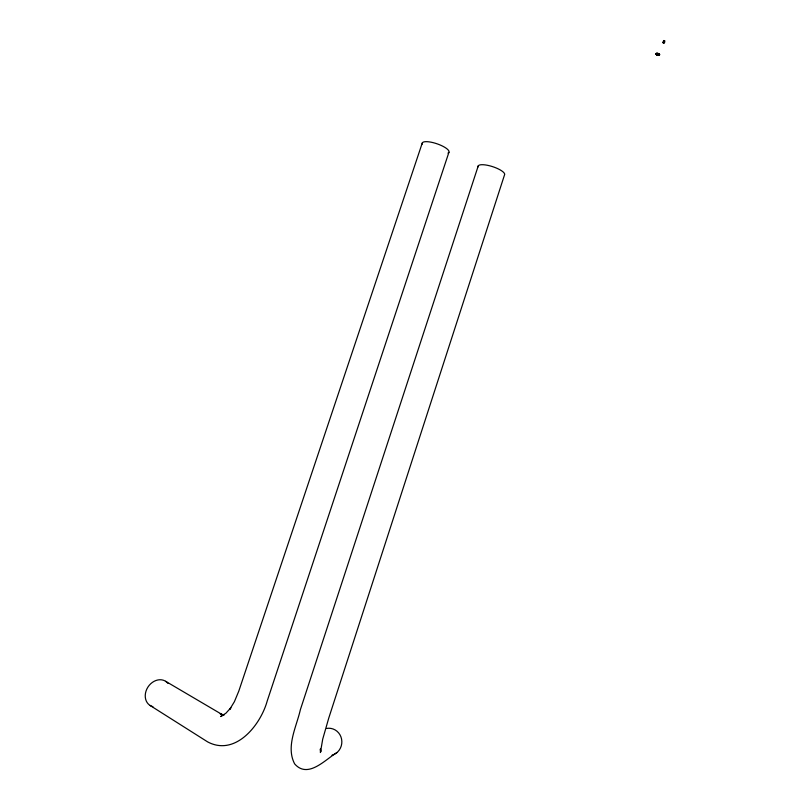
<?xml version="1.0" encoding="UTF-8"?>
<svg xmlns="http://www.w3.org/2000/svg" width="810" height="810" viewBox="0 0 810 810"><rect width="100%" height="100%" fill="white"/><g stroke="black" fill="none" stroke-linecap="round" stroke-linejoin="round"><path stroke-width="1.21" d="M658.682 55.029C658.54 53.683 655.3 54.26 657.447 55.08C660.494 55.748 656.707 52.863 658.236 54.088M658.945 54.543L659.401 54.584A1.802 0.719 15.7 0 0 657.193 53.602L657.214 53.551A1.701 0.678 15.7 0 1 659.391 54.847A1.701 0.678 15.7 0 1 656.667 54.594A1.701 0.678 15.7 0 1 657.264 53.541L657.345 53.835A1.306 0.516 15.7 0 1 658.945 54.543L658.955 54.493M662.995 42.687L663.623 40.632L664.676 40.875C665.638 43.872 661.588 42.322 664.048 42.93M663.106 42.697L663.835 40.5L663.532 42.879M663.37 42.809L663.876 40.561M663.663 42.798L664.301 40.753L663.744 40.642M478.264 165.827L300.368 709.692C296.5 726.833 285.667 746.698 294.637 763.87C307.992 779.281 325.65 759.162 337.071 752.48M448.912 152.32L267.168 701.136C260.496 725.153 235.366 756.662 207.633 741.889L150.063 705.449M422.283 142.985L238.798 691.112L234.404 701.683L229.605 709.54L230.88 707.748L225.909 713.215L220.705 716.556L223.428 714.855M664.362 40.996L663.835 43.062L664.423 40.956L663.623 40.632M664.23 40.935L664.676 40.875M663.582 42.14L664.008 42.333M657.193 53.824L657.062 54.553L658.702 54.756M224.238 714.582L221.981 715.048L223.874 715.21M658.55 54.817L657.811 54.837M657.447 53.835L656.88 54.422M223.226 714.744L220.219 713.863L222.183 714.724M165.675 681.321L222.082 714.521M320.304 749.685L320.79 751.569L320.466 748.825L320.426 752.53L322.714 739.145L328.759 718.075L504.458 175.092A13.942 3.979 18 0 0 492.045 166.465A13.942 3.979 18 0 0 478.123 166.87M326.602 728.433A13.719 13.102 -85.7 0 1 341.567 739.034A13.719 13.102 -85.7 0 1 331.999 755.214M422.324 144.109A14.114 4.06 18.8 0 1 437.329 143.907A14.114 4.06 18.8 0 1 447.981 153.11M152.898 706.664A14.367 11.715 -56.5 0 1 147.946 687.052A14.367 11.715 -56.5 0 1 167.953 683.377M656.637 54.371L656.616 54.483A1.893 0.759 15.7 0 0 659.624 54.736A1.893 0.759 15.7 0 0 657.254 53.288A1.893 0.759 15.7 0 0 656.596 54.452M656.14 53.855L656.11 54.037A1.701 0.678 15.7 0 0 658.267 55.161A1.701 0.628 13.7 0 0 659.229 55.039A1.701 0.678 12.9 0 0 659.33 54.523A1.701 0.678 15.7 0 0 656.849 53.581L656.14 53.855M656.728 54.422A1.701 0.678 15.7 0 0 659.441 54.685A1.701 0.678 15.7 0 0 657.315 53.379A1.701 0.678 15.7 0 0 656.728 54.422M656.546 54.624A1.893 0.759 15.7 0 0 659.573 54.908A1.893 0.759 15.7 0 0 657.204 53.46A1.893 0.759 15.7 0 0 656.546 54.624"/></g></svg>
